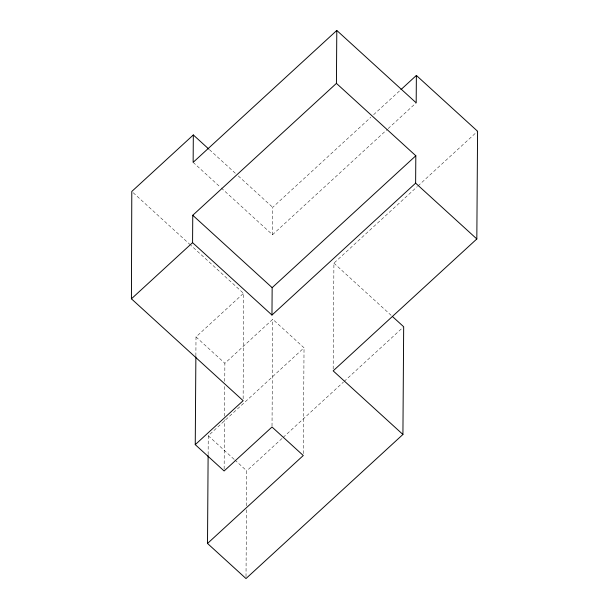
<?xml version="1.0" encoding="UTF-8"?>
<svg xmlns="http://www.w3.org/2000/svg" width="609" height="609" viewBox="0 0 609 609"><rect width="100%" height="100%" fill="white"/><g stroke="black" fill="none" stroke-linecap="round" stroke-linejoin="round"><path stroke-width="0.46" stroke-dasharray="3.04 2.28" d="M243.151 398.781L243.509 293.325L190.815 245.275M195.877 355.839L196.007 336.937L243.509 293.325M208.126 454.641L208.255 435.747L304.036 347.808L272.763 319.291L224.873 363.261L224.744 382.155M224.135 469.082L224.477 419.951M224.5 416.168L224.713 385.939M246.013 576.662L246.478 509.581M246.508 505.797L246.752 470.841L282.477 438.038M221.234 187.975L272.52 234.739L272.71 207.342L370.828 117.263M272.017 426.056L272.763 319.291M303.297 453.629L304.036 347.808M333.176 368.97L333.915 263.149L417.31 186.582M373.629 114.69L400.258 90.239M272.52 234.739L387.453 129.215M388.154 128.575L416.183 102.837M418.01 185.935L476.877 131.894M283.177 437.391L343.43 382.079M344.131 381.432L402.975 327.406M209.488 149.692L235.477 173.39M238.286 175.955L272.71 207.342M333.915 263.149L391.123 315.31M193.137 162.352L220.534 187.336M133.196 192.733L190.107 244.635M196.007 336.937L224.873 363.261M208.255 435.747L234.153 459.353M234.853 459.993L246.752 470.841"/><path stroke-width="0.91" d="M392.516 316.581L403.676 326.759L402.922 434.468L245.998 578.55L207.509 543.456L303.282 455.517L272.01 427.008L224.12 470.97L195.253 444.646L243.143 400.684L131.422 298.813L131.795 191.454L193.327 134.954L208.78 149.053M131.422 298.813L192.573 242.664L192.764 215.274L336.427 83.372L336.8 30.45L416.183 102.837L416.373 75.44L477.578 131.247L476.824 238.956L333.161 370.858L402.922 434.468M193.327 134.954L193.137 162.352L336.8 30.45M195.253 444.646L195.87 356.783M207.509 543.456L208.118 455.585M192.573 242.664L271.964 315.051L272.154 287.661L415.818 155.759L336.427 83.372M271.964 315.051L415.627 183.157L415.818 155.759M400.958 89.599L416.373 75.44M415.627 183.157L476.824 238.956M192.764 215.274L272.154 287.661"/></g></svg>
